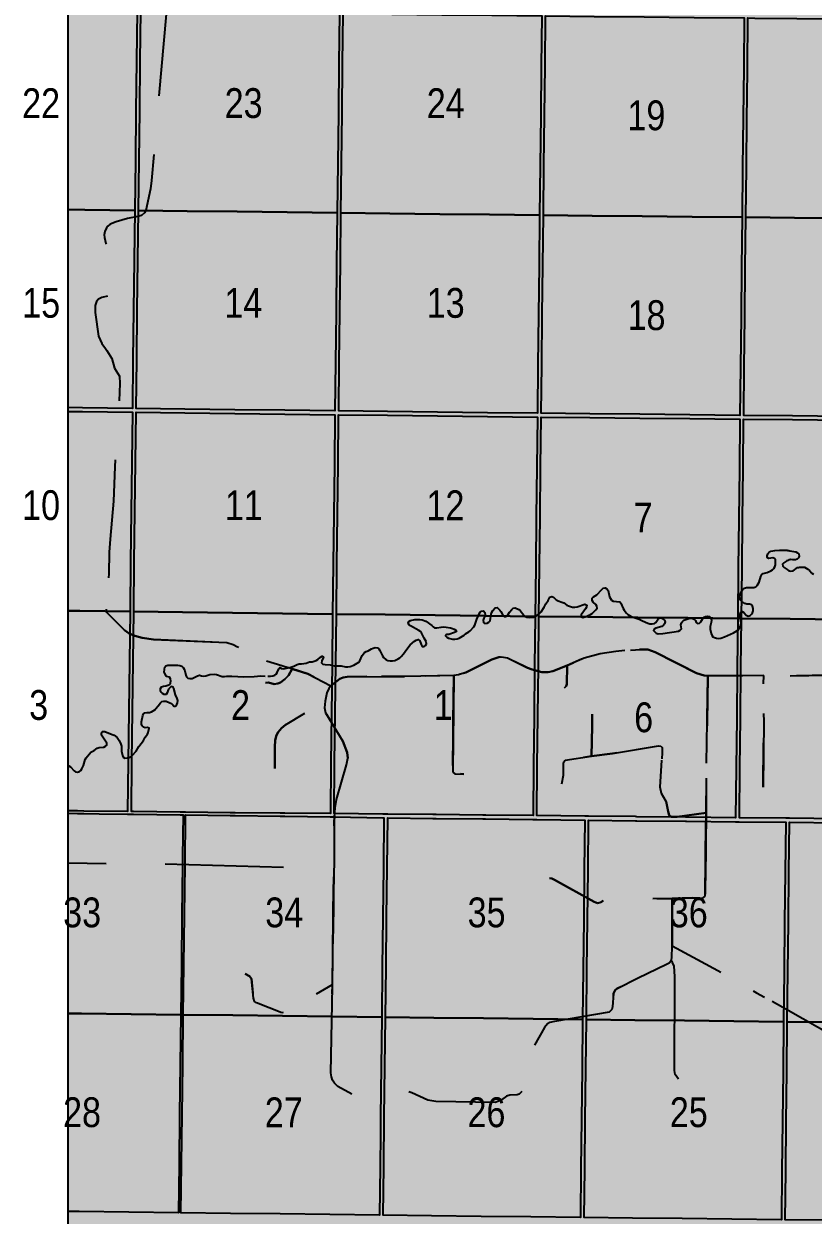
# Model space of a CAD drawing. Extents: x 403018 to 417191, y 6033193 to 6042673.
# Drawn here: x 412911.5 to 413123.7, y 6036844.8 to 6037164.9 of the extents above; entities that cross this region are included whole.
import ezdxf

# ---------------------------------------------------------------- set-up
doc = ezdxf.new("R2010")
doc.units = 0
doc.header["$LTSCALE"] = 5
doc.linetypes.add('DASHED2', pattern=[9.525, 6.35, -3.175])
for name, color, linetype in [('Quarters', 8, 'Continuous'), ('RoadSeg', 57, 'DASHED2'), ('T-CREEK', 160, 'Continuous')]:
    doc.layers.add(name, color=color, linetype=linetype)
doc.layers.add('ROUTE-MAP-BACKGROUND-H', color=7, linetype='Continuous', true_color=0xf0ebff)
doc.styles.add('120', font='ARIALN.TTF', dxfattribs={"height": 13})

msp = doc.modelspace()

# ---------------------------------------------------------------- hatches: boundary and pattern name
at = {"layer": 'ROUTE-MAP-BACKGROUND-H'}
h = msp.add_hatch(color=256, dxfattribs=at)
h.dxf.hatch_style = 1
h.paths.add_polyline_path([(412923.423, 6037807.465), (416092.9, 6037807.465), (416092.9, 6035965.758), (412923.423, 6035965.758)])

# ---------------------------------------------------------------- linework, layer by layer
at = {"layer": 'Quarters'}
for points in [[(412923.423, 6037168.62), (412928.549, 6037168.557), (412941.979, 6037168.391), (412941.82, 6037154.999), (412941.661, 6037141.607), (412941.502, 6037128.215), (412941.344, 6037114.823), (412927.91, 6037114.988), (412923.423, 6037115.044)], [(412923.423, 6037115.044), (412927.91, 6037114.988), (412941.344, 6037114.823), (412941.185, 6037101.43), (412941.026, 6037088.038), (412940.868, 6037074.646), (412940.713, 6037061.589), (412927.274, 6037061.755), (412923.423, 6037061.802)], [(412923.423, 6037060.798), (412927.262, 6037060.751), (412940.701, 6037060.585), (412940.542, 6037047.193), (412940.383, 6037033.801), (412940.225, 6037020.408), (412940.066, 6037007.016), (412926.623, 6037007.182), (412923.423, 6037007.222)], [(412923.423, 6037007.222), (412926.623, 6037007.182), (412940.066, 6037007.016), (412939.907, 6036993.624), (412939.749, 6036980.232), (412939.589, 6036966.744), (412939.429, 6036953.256), (412927.682, 6036953.403), (412925.982, 6036953.425), (412923.423, 6036953.457)], [(412923.423, 6036952.789), (412925.974, 6036952.758), (412927.674, 6036952.738), (412931.816, 6036952.687), (412939.421, 6036952.596), (412940.425, 6036952.584), (412941.007, 6036952.576), (412953.538, 6036952.425), (412954.339, 6036952.415), (412954.207, 6036941.093), (412954.182, 6036938.934), (412954.025, 6036925.453), (412953.868, 6036912.062), (412953.712, 6036898.671), (412940.375, 6036898.828), (412927.038, 6036898.985), (412923.423, 6036899.028)], [(412923.423, 6036899.028), (412927.038, 6036898.985), (412940.375, 6036898.828), (412953.712, 6036898.671), (412953.556, 6036885.28), (412953.4, 6036871.888), (412953.244, 6036858.497), (412953.091, 6036845.441), (412939.749, 6036845.598), (412926.407, 6036845.755), (412923.423, 6036845.79)]]:
    msp.add_lwpolyline(points, dxfattribs=at)
for points in [[(412995.915, 6037127.545), (412995.762, 6037114.153), (412982.325, 6037114.318), (412968.887, 6037114.483), (412955.45, 6037114.649), (412942.348, 6037114.81), (412942.507, 6037128.202), (412942.665, 6037141.594), (412942.824, 6037154.986), (412942.983, 6037168.379), (412956.079, 6037168.217), (412969.511, 6037168.052), (412982.943, 6037167.886), (412996.374, 6037167.721), (412996.221, 6037154.329), (412996.068, 6037140.937), (412995.915, 6037127.545)], [(413050.322, 6037126.916), (413050.174, 6037113.524), (413036.738, 6037113.679), (413023.303, 6037113.835), (413009.867, 6037113.99), (412996.766, 6037114.141), (412996.919, 6037127.533), (412997.072, 6037140.925), (412997.225, 6037154.317), (412997.378, 6037167.709), (413010.474, 6037167.558), (413023.905, 6037167.403), (413037.336, 6037167.247), (413050.766, 6037167.092), (413050.618, 6037153.7), (413050.47, 6037140.308), (413050.322, 6037126.916)], [(413064.278, 6037113.38), (413051.178, 6037113.514), (413051.326, 6037126.906), (413051.474, 6037140.298), (413051.622, 6037153.69), (413051.77, 6037167.082), (413064.866, 6037166.948), (413078.297, 6037166.811), (413091.728, 6037166.674), (413105.158, 6037166.537), (413105.015, 6037153.145), (413104.871, 6037139.753), (413104.728, 6037126.361), (413104.584, 6037112.969), (413091.149, 6037113.106), (413077.714, 6037113.243), (413064.278, 6037113.38)], [(413118.689, 6037112.827), (413105.588, 6037112.959), (413105.732, 6037126.351), (413105.875, 6037139.743), (413105.933, 6037145.099), (413106.019, 6037153.135), (413106.163, 6037166.527), (413107.99, 6037166.508), (413119.259, 6037166.394), (413132.69, 6037166.259), (413146.121, 6037166.125), (413159.552, 6037165.99), (413159.413, 6037152.598), (413159.273, 6037139.206), (413159.134, 6037125.814), (413158.995, 6037112.422), (413145.56, 6037112.557), (413132.124, 6037112.691), (413118.689, 6037112.827)], [(412995.302, 6037073.976), (412995.153, 6037060.919), (412981.71, 6037061.085), (412968.268, 6037061.25), (412954.825, 6037061.415), (412941.717, 6037061.577), (412941.872, 6037074.634), (412942.03, 6037088.026), (412942.189, 6037101.418), (412942.348, 6037114.81), (412955.45, 6037114.649), (412968.887, 6037114.483), (412982.325, 6037114.318), (412995.762, 6037114.153), (412995.609, 6037100.761), (412995.455, 6037087.369), (412995.302, 6037073.976)], [(413049.73, 6037073.348), (413049.585, 6037060.291), (413036.144, 6037060.446), (413022.704, 6037060.601), (413009.263, 6037060.756), (412996.157, 6037060.908), (412996.307, 6037073.965), (412996.46, 6037087.357), (412996.613, 6037100.749), (412996.766, 6037114.141), (413009.867, 6037113.99), (413023.303, 6037113.835), (413036.738, 6037113.679), (413050.174, 6037113.524), (413050.026, 6037100.132), (413049.878, 6037086.74), (413049.73, 6037073.348)], [(413063.694, 6037060.147), (413050.589, 6037060.281), (413050.734, 6037073.338), (413050.882, 6037086.73), (413051.03, 6037100.122), (413051.178, 6037113.514), (413064.278, 6037113.38), (413077.714, 6037113.243), (413091.149, 6037113.106), (413104.584, 6037112.969), (413104.44, 6037099.577), (413104.297, 6037086.185), (413104.153, 6037072.793), (413104.013, 6037059.736), (413090.573, 6037059.873), (413077.134, 6037060.01), (413063.694, 6037060.147)], [(413118.122, 6037059.594), (413105.017, 6037059.726), (413105.157, 6037072.783), (413105.301, 6037086.175), (413105.444, 6037099.567), (413105.588, 6037112.959), (413118.689, 6037112.827), (413132.124, 6037112.691), (413145.56, 6037112.557), (413158.995, 6037112.422), (413158.856, 6037099.03), (413158.717, 6037085.638), (413158.577, 6037072.246), (413158.442, 6037059.189), (413145.002, 6037059.324), (413131.562, 6037059.458), (413118.122, 6037059.594)], [(412994.682, 6037019.739), (412994.529, 6037006.347), (412981.081, 6037006.512), (412967.632, 6037006.678), (412954.184, 6037006.843), (412941.07, 6037007.004), (412941.229, 6037020.396), (412941.388, 6037033.788), (412941.546, 6037047.18), (412941.705, 6037060.572), (412954.813, 6037060.411), (412968.256, 6037060.246), (412981.699, 6037060.08), (412995.142, 6037059.915), (412994.988, 6037046.523), (412994.835, 6037033.131), (412994.682, 6037019.739)], [(413049.13, 6037019.111), (413048.982, 6037005.719), (413035.536, 6037005.874), (413022.09, 6037006.029), (413008.644, 6037006.184), (412995.533, 6037006.335), (412995.687, 6037019.727), (412995.84, 6037033.119), (412995.993, 6037046.511), (412996.146, 6037059.904), (413009.252, 6037059.752), (413022.693, 6037059.597), (413036.133, 6037059.442), (413049.574, 6037059.287), (413049.426, 6037045.895), (413049.278, 6037032.503), (413049.13, 6037019.111)], [(413063.095, 6037005.575), (413049.986, 6037005.708), (413050.134, 6037019.1), (413050.282, 6037032.492), (413050.43, 6037045.884), (413050.578, 6037059.276), (413063.683, 6037059.143), (413077.123, 6037059.006), (413090.562, 6037058.869), (413104.002, 6037058.732), (413103.858, 6037045.34), (413103.715, 6037031.948), (413103.571, 6037018.556), (413103.427, 6037005.164), (413089.983, 6037005.301), (413076.539, 6037005.438), (413063.095, 6037005.575)], [(413117.541, 6037005.021), (413104.432, 6037005.154), (413104.575, 6037018.546), (413104.719, 6037031.938), (413104.863, 6037045.329), (413105.006, 6037058.721), (413118.111, 6037058.589), (413131.551, 6037058.454), (413144.991, 6037058.319), (413158.431, 6037058.185), (413158.292, 6037044.793), (413158.153, 6037031.401), (413158.014, 6037018.009), (413157.874, 6037004.617), (413144.43, 6037004.751), (413130.986, 6037004.886), (413117.541, 6037005.021)], [(412968.346, 6036952.902), (412966.994, 6036952.91), (412955.016, 6036953.06), (412954.347, 6036953.069), (412953.546, 6036953.079), (412941.015, 6036953.236), (412940.433, 6036953.243), (412940.593, 6036966.732), (412940.753, 6036980.22), (412940.912, 6036993.612), (412941.07, 6037007.004), (412954.184, 6037006.843), (412967.632, 6037006.678), (412981.081, 6037006.512), (412994.529, 6037006.347), (412994.376, 6036992.955), (412994.223, 6036979.563), (412994.07, 6036966.152), (412993.916, 6036952.74), (412981.676, 6036952.818), (412980.455, 6036952.825), (412968.346, 6036952.902)], [(413008.037, 6036952.594), (412994.92, 6036952.73), (412995.074, 6036966.141), (412995.227, 6036979.551), (412995.38, 6036992.943), (412995.533, 6037006.335), (413008.644, 6037006.184), (413022.09, 6037006.029), (413035.536, 6037005.874), (413048.982, 6037005.719), (413048.834, 6036992.326), (413048.686, 6036978.934), (413048.538, 6036965.554), (413048.39, 6036952.174), (413035.665, 6036952.307), (413034.939, 6036952.314), (413022.335, 6036952.445), (413021.488, 6036952.454), (413009.341, 6036952.58), (413008.336, 6036952.591), (413008.037, 6036952.594)], [(413062.325, 6036952.03), (413049.394, 6036952.164), (413049.542, 6036965.544), (413049.69, 6036978.924), (413049.838, 6036992.316), (413049.986, 6037005.708), (413063.095, 6037005.575), (413076.539, 6037005.438), (413089.983, 6037005.301), (413103.427, 6037005.164), (413103.284, 6036991.772), (413103.14, 6036978.38), (413102.997, 6036964.994), (413102.853, 6036951.609), (413089.654, 6036951.746), (413089.405, 6036951.748), (413076.324, 6036951.884), (413075.956, 6036951.888), (413063.329, 6036952.019), (413062.508, 6036952.028), (413062.325, 6036952.03)], [(413116.313, 6036951.47), (413103.857, 6036951.598), (413104.001, 6036964.984), (413104.144, 6036978.37), (413104.288, 6036991.762), (413104.432, 6037005.154), (413117.541, 6037005.021), (413130.986, 6037004.886), (413144.43, 6037004.751), (413157.874, 6037004.617), (413157.735, 6036991.225), (413157.596, 6036977.833), (413157.457, 6036964.441), (413157.318, 6036951.05), (413157.003, 6036951.053), (413143.869, 6036951.187), (413143.663, 6036951.189), (413130.42, 6036951.325), (413117.317, 6036951.46), (413116.971, 6036951.463), (413116.313, 6036951.47)], [(413007.871, 6036911.427), (413007.72, 6036898.036), (412994.386, 6036898.193), (412981.051, 6036898.35), (412967.716, 6036898.506), (412954.382, 6036898.663), (412954.538, 6036912.054), (412954.694, 6036925.446), (412954.851, 6036938.925), (412955.009, 6036952.405), (412966.986, 6036952.224), (412968.338, 6036952.203), (412980.446, 6036952.02), (412981.667, 6036952.001), (412993.906, 6036951.816), (412994.996, 6036951.799), (413008.025, 6036951.602), (413008.325, 6036951.597), (413008.174, 6036938.208), (413008.023, 6036924.818), (413007.871, 6036911.427)], [(413061.874, 6036910.791), (413061.728, 6036897.4), (413048.394, 6036897.557), (413035.059, 6036897.714), (413021.724, 6036897.871), (413008.724, 6036898.024), (413008.876, 6036911.415), (413009.027, 6036924.806), (413009.178, 6036938.196), (413009.329, 6036951.585), (413021.476, 6036951.438), (413022.324, 6036951.428), (413034.927, 6036951.276), (413035.654, 6036951.267), (413048.378, 6036951.114), (413048.983, 6036951.107), (413049.382, 6036951.102), (413062.313, 6036950.946), (413062.167, 6036937.564), (413062.021, 6036924.182), (413061.874, 6036910.791)], [(413115.878, 6036910.183), (413115.736, 6036896.792), (413102.402, 6036896.942), (413089.067, 6036897.092), (413075.732, 6036897.242), (413062.732, 6036897.389), (413062.879, 6036910.78), (413063.025, 6036924.171), (413063.171, 6036937.554), (413063.317, 6036950.936), (413075.944, 6036950.81), (413076.312, 6036950.806), (413089.393, 6036950.676), (413089.642, 6036950.673), (413102.842, 6036950.542), (413102.972, 6036950.54), (413103.846, 6036950.532), (413116.302, 6036950.407), (413116.16, 6036936.99), (413116.019, 6036923.574), (413115.878, 6036910.183)], [(413129.75, 6036896.658), (413116.74, 6036896.782), (413116.882, 6036910.173), (413117.023, 6036923.564), (413117.165, 6036936.981), (413117.306, 6036950.397), (413130.312, 6036950.27), (413130.409, 6036950.269), (413143.652, 6036950.14), (413143.858, 6036950.138), (413156.992, 6036950.01), (413157.307, 6036950.007), (413158.311, 6036949.997), (413170.332, 6036949.879), (413170.195, 6036936.469), (413170.057, 6036923.059), (413169.92, 6036909.668), (413169.783, 6036896.276), (413156.439, 6036896.404), (413143.095, 6036896.531), (413129.75, 6036896.658)], [(413007.267, 6036857.862), (413007.119, 6036844.806), (412993.78, 6036844.963), (412980.44, 6036845.119), (412967.101, 6036845.276), (412953.761, 6036845.433), (412953.913, 6036858.489), (412954.069, 6036871.881), (412954.226, 6036885.272), (412954.382, 6036898.663), (412967.716, 6036898.506), (412981.051, 6036898.35), (412994.386, 6036898.193), (413007.72, 6036898.036), (413007.569, 6036884.645), (413007.418, 6036871.253), (413007.366, 6036866.699), (413007.267, 6036857.862)], [(413061.289, 6036857.227), (413061.147, 6036844.171), (413047.807, 6036844.327), (413034.468, 6036844.484), (413021.128, 6036844.641), (413008.123, 6036844.794), (413008.271, 6036857.85), (413008.422, 6036871.242), (413008.573, 6036884.633), (413008.724, 6036898.024), (413021.724, 6036897.871), (413035.059, 6036897.714), (413048.394, 6036897.557), (413061.728, 6036897.4), (413061.582, 6036884.009), (413061.436, 6036870.618), (413061.289, 6036857.227)], [(413115.312, 6036856.618), (413115.175, 6036843.562), (413101.835, 6036843.713), (413088.495, 6036843.863), (413075.156, 6036844.013), (413062.151, 6036844.159), (413062.294, 6036857.215), (413062.44, 6036870.607), (413062.586, 6036883.998), (413062.732, 6036897.389), (413075.732, 6036897.242), (413089.067, 6036897.092), (413102.402, 6036896.942), (413115.736, 6036896.792), (413115.595, 6036883.401), (413115.454, 6036870.01), (413115.312, 6036856.618)], [(413129.193, 6036843.429), (413116.179, 6036843.553), (413116.317, 6036856.609), (413116.458, 6036870), (413116.599, 6036883.391), (413116.74, 6036896.782), (413129.75, 6036896.658), (413143.095, 6036896.531), (413156.439, 6036896.404), (413169.783, 6036896.276), (413169.646, 6036882.885), (413169.51, 6036869.494), (413169.373, 6036856.103), (413169.239, 6036843.046), (413155.89, 6036843.174), (413142.542, 6036843.301), (413129.193, 6036843.429)]]:
    msp.add_lwpolyline(points, close=True, dxfattribs=at)
at = {"layer": 'RoadSeg', "flags": 128}
for points in [[(412929.835, 6037311.969), (412933.764, 6037311.236), (412936.128, 6037311.07), (412937.094, 6037311.203), (412939.259, 6037312.068), (412939.958, 6037312.202), (412941.057, 6037311.869), (412943.488, 6037310.637), (412945.352, 6037310.304), (412971.859, 6037309.837), (412971.293, 6037292.755), (412970.228, 6037285.429), (412969.129, 6037280.733), (412969.095, 6037278.369), (412969.395, 6037276.371), (412970.128, 6037273.907), (412971.326, 6037270.843), (412976.022, 6037258.722), (412976.788, 6037256.358), (412978.586, 6037249.564), (412978.919, 6037247.766), (412978.986, 6037246.068), (412978.853, 6037244.437), (412978.486, 6037243.004), (412976.788, 6037239.009), (412976.155, 6037236.145), (412974.79, 6037226.887), (412973.558, 6037217.663), (412973.624, 6037217.23), (412973.258, 6037215.865), (412972.026, 6037207.173), (412971.693, 6037206.607), (412970.96, 6037206.042), (412969.728, 6037205.609), (412963.368, 6037204.743), (412962.602, 6037204.11), (412962.069, 6037202.845), (412961.869, 6037201.413), (412962.069, 6037200.414), (412962.769, 6037198.849), (412963.002, 6037197.883), (412962.968, 6037196.95), (412962.702, 6037196.351), (412958.906, 6037190.89), (412956.874, 6037188.326), (412955.676, 6037187.426), (412952.812, 6037186.028), (412951.979, 6037185.196), (412951.047, 6037183.697), (412950.448, 6037182.232), (412949.948, 6037178.303), (412950.148, 6037174.973), (412949.748, 6037167.58), (412945.885, 6037122.825), (412945.586, 6037120.593), (412944.354, 6037114.766), (412943.987, 6037114.134), (412943.188, 6037113.468), (412942.156, 6037113.135), (412939.425, 6037112.635), (412936.328, 6037111.703), (412934.763, 6037111.103), (412934.131, 6037110.537), (412933.764, 6037110.104), (412933.298, 6037109.138), (412933.132, 6037108.206), (412933.198, 6037107.507), (412933.598, 6037105.875), (412934.33, 6037104.043), (412935.829, 6037101.812), (412936.229, 6037100.78), (412936.595, 6037094.919), (412936.295, 6037093.354), (412935.696, 6037092.622), (412934.397, 6037091.889), (412932.499, 6037091.39), (412931.633, 6037090.99), (412931.067, 6037090.357), (412930.734, 6037089.225), (412930.701, 6037087.393), (412931.6, 6037081), (412932.499, 6037079.002), (412933.498, 6037077.67), (412933.864, 6037077.204), (412935.163, 6037075.006), (412935.929, 6037072.375), (412937.227, 6037070.244), (412937.361, 6037068.28), (412937.028, 6037058.755), (412935.962, 6037045.902), (412935.596, 6037036.645), (412934.697, 6037026.421), (412934.497, 6037022.958), (412934.364, 6037017.131), (412933.831, 6037007.906), (412933.664, 6037006.941), (412938.626, 6037002.045), (412939.858, 6037001.146), (412941.357, 6037000.447), (412943.321, 6036999.914), (412946.418, 6036999.515), (412966.065, 6036998.649), (412967.83, 6036998.15), (412968.962, 6036997.55), (412970.86, 6036995.918), (412972.292, 6036995.052), (412980.917, 6036992.422), (412981.65, 6036992.189), (412983.681, 6036991.623), (412987.877, 6036990.257), (412994.004, 6036987.06), (412996.501, 6036988.925), (412997.401, 6036989.325), (412998.4, 6036989.491), (413018.213, 6036989.625), (413027.071, 6036989.858), (413028.37, 6036990.024), (413030.301, 6036990.657), (413037.361, 6036994.12), (413039.225, 6036994.753), (413039.958, 6036994.82), (413041.523, 6036994.553), (413046.918, 6036991.889), (413048.15, 6036991.423), (413048.749, 6036991.223), (413050.781, 6036990.69), (413052.445, 6036990.69), (413053.711, 6036990.99), (413057.574, 6036992.555), (413062.102, 6036994.486), (413066.431, 6036995.652), (413070.694, 6036996.318), (413077.254, 6036996.851), (413079.219, 6036996.784), (413081.217, 6036996.118), (413092.372, 6036990.491), (413094.37, 6036989.825), (413095.569, 6036989.724), (413110.421, 6036989.824), (413110.254, 6036984.563), (413110.254, 6036980.301), (413110.454, 6036977.57), (413110.221, 6036959.788), (413110.454, 6036977.57), (413110.254, 6036980.301), (413110.254, 6036984.563), (413110.421, 6036989.824), (413095.569, 6036989.724), (413095.403, 6036989.491), (413095.169, 6036977.404), (413094.903, 6036952.961), (413087.111, 6036951.829), (413085.512, 6036951.863), (413085.013, 6036952.262), (413084.68, 6036953.261), (413084.18, 6036955.992), (413082.948, 6036958.123), (413082.549, 6036959.788), (413083.148, 6036969.079), (413083.115, 6036970.444), (413082.749, 6036970.844), (413082.149, 6036970.944), (413069.728, 6036968.879), (413064.1, 6036968.113), (413064.334, 6036976.205), (413064.267, 6036979.468), (413064.334, 6036976.205), (413064.1, 6036968.113), (413057.074, 6036967.047), (413056.674, 6036966.648), (413056.575, 6036966.215), (413056.541, 6036963.018), (413056.175, 6036960.72), (413056.541, 6036963.018), (413056.575, 6036966.215), (413056.674, 6036966.648), (413057.074, 6036967.047), (413064.1, 6036968.113), (413069.728, 6036968.879), (413082.149, 6036970.944), (413082.749, 6036970.844), (413083.115, 6036970.444), (413083.148, 6036969.079), (413082.549, 6036959.788), (413082.948, 6036958.123), (413084.18, 6036955.992), (413084.68, 6036953.261), (413085.013, 6036952.262), (413085.512, 6036951.863), (413087.111, 6036951.829), (413094.903, 6036952.961), (413094.67, 6036930.517), (413096.435, 6036930.251), (413097.733, 6036930.317), (413099.032, 6036931.017), (413097.733, 6036930.317), (413096.435, 6036930.251), (413094.67, 6036930.517), (413094.104, 6036930.117), (413093.438, 6036929.951), (413091.14, 6036930.051), (413085.779, 6036929.918), (413091.14, 6036930.051), (413093.438, 6036929.951), (413094.104, 6036930.117), (413094.67, 6036930.517), (413094.903, 6036952.961), (413095.169, 6036977.404), (413095.403, 6036989.491), (413095.569, 6036989.724), (413094.37, 6036989.825), (413092.372, 6036990.491), (413081.217, 6036996.118), (413079.219, 6036996.784), (413077.254, 6036996.851), (413070.694, 6036996.318), (413066.431, 6036995.652), (413062.102, 6036994.486), (413057.574, 6036992.555), (413057.507, 6036987.494), (413057.274, 6036986.927), (413056.874, 6036986.528), (413057.274, 6036986.927), (413057.507, 6036987.494), (413057.574, 6036992.555), (413053.711, 6036990.99), (413052.445, 6036990.69), (413050.781, 6036990.69), (413048.749, 6036991.223), (413048.15, 6036991.423), (413046.918, 6036991.889), (413041.523, 6036994.553), (413039.958, 6036994.82), (413039.225, 6036994.753), (413037.361, 6036994.12), (413030.301, 6036990.657), (413028.37, 6036990.024), (413027.071, 6036989.858), (413026.838, 6036964.05), (413026.871, 6036963.817), (413027.337, 6036963.418), (413029.802, 6036963.351), (413027.337, 6036963.418), (413026.871, 6036963.817), (413026.838, 6036964.05), (413027.071, 6036989.858), (413018.213, 6036989.625), (412998.4, 6036989.491), (412997.401, 6036989.325), (412996.501, 6036988.925), (412994.004, 6036987.06), (412993.471, 6036986.361), (412992.938, 6036985.129), (412992.505, 6036982.931), (412992.372, 6036981.133), (412992.639, 6036979.835), (412997.301, 6036972.142), (412998.399, 6036969.112), (412998.599, 6036967.647), (412998.3, 6036965.782), (412995.602, 6036956.491), (412995.203, 6036954.26), (412994.97, 6036950.497), (412994.97, 6036938.143), (412994.836, 6036938.01), (412994.47, 6036906.807), (412994.428, 6036904.272), (412994.47, 6036906.807), (412994.836, 6036938.01), (412990.707, 6036937.976), (412940.191, 6036939.342), (412937.028, 6036939.375), (412935.196, 6036939.175), (412923.423, 6036939.433)], [(413169.735, 6037015.394), (413169.828, 6037011.836), (413169.928, 6037011.436), (413170.094, 6037011.37), (413168.929, 6037010.104), (413167.397, 6037008.939), (413166.198, 6037008.473), (413164.9, 6037008.239), (413160.604, 6037008.173), (413147.051, 6037008.472), (413145.752, 6037008.339), (413142.322, 6037008.506), (413139.592, 6037007.274), (413139.192, 6037009.505), (413138.659, 6037010.87), (413139.192, 6037009.505), (413139.592, 6037007.274), (413138.792, 6037006.574), (413138.226, 6037005.775), (413137.694, 6037003.544), (413137.56, 6037001.413), (413137.56, 6036991.057), (413137.46, 6036990.59), (413136.894, 6036989.958), (413136.262, 6036989.791), (413132.132, 6036989.758), (413128.136, 6036989.758), (413127.57, 6036989.958), (413117.547, 6036989.725), (413110.421, 6036989.824), (413117.547, 6036989.725), (413127.57, 6036989.958), (413128.136, 6036989.758), (413132.132, 6036989.758), (413136.262, 6036989.791), (413136.894, 6036989.958), (413137.46, 6036990.59), (413137.56, 6036991.057), (413137.56, 6037001.413), (413137.694, 6037003.544), (413138.226, 6037005.775), (413138.792, 6037006.574), (413139.592, 6037007.274), (413142.322, 6037008.506), (413145.752, 6037008.339), (413147.051, 6037008.472), (413160.604, 6037008.173), (413164.9, 6037008.239), (413166.198, 6037008.473), (413167.397, 6037008.939), (413168.929, 6037010.104), (413170.094, 6037011.37), (413174.357, 6037015.932), (413175.289, 6037017.33), (413175.356, 6037018.296), (413175.156, 6037019.262), (413173.824, 6037023.857), (413173.791, 6037024.989), (413174.09, 6037025.888)], [(412990.215, 6036904.304), (412994.47, 6036906.807), (412994.836, 6036938.01), (412994.97, 6036938.143), (412994.97, 6036950.497), (412995.203, 6036954.26), (412995.602, 6036956.491), (412998.3, 6036965.782), (412998.599, 6036967.647), (412998.399, 6036969.112), (412997.301, 6036972.142), (412992.639, 6036979.835), (412992.372, 6036981.133), (412992.505, 6036982.931), (412992.073, 6036982.832), (412981.849, 6036976.538), (412980.751, 6036975.639), (412979.885, 6036974.573), (412979.452, 6036973.774), (412979.086, 6036972.442), (412978.952, 6036970.577), (412978.952, 6036964.849), (412978.952, 6036970.577), (412979.086, 6036972.442), (412979.452, 6036973.774), (412979.885, 6036974.573), (412980.751, 6036975.639), (412981.849, 6036976.538), (412992.073, 6036982.832), (412992.505, 6036982.931), (412992.938, 6036985.129), (412993.471, 6036986.361), (412994.004, 6036987.06), (412987.877, 6036990.257), (412983.681, 6036991.623), (412982.649, 6036989.858), (412981.716, 6036988.825), (412980.517, 6036987.96), (412979.818, 6036987.66), (412978.786, 6036987.527), (412977.321, 6036987.96), (412976.455, 6036987.86), (412977.321, 6036987.96), (412978.786, 6036987.527), (412979.818, 6036987.66), (412980.517, 6036987.96), (412981.716, 6036988.825), (412982.649, 6036989.858), (412983.681, 6036991.623), (412981.65, 6036992.189), (412980.917, 6036992.422), (412972.292, 6036995.052), (412970.86, 6036995.918), (412968.962, 6036997.55), (412967.83, 6036998.15), (412966.065, 6036998.649), (412946.418, 6036999.515), (412943.321, 6036999.914), (412941.357, 6037000.447), (412939.858, 6037001.146), (412938.626, 6037002.045), (412933.664, 6037006.941), (412933.831, 6037007.906), (412934.364, 6037017.131), (412934.365, 6037017.176)], [(413094.67, 6036930.517), (413094.903, 6036952.961), (413095.169, 6036977.404), (413095.403, 6036989.491), (413095.569, 6036989.724), (413094.37, 6036989.825), (413092.372, 6036990.491), (413081.217, 6036996.118), (413079.219, 6036996.784), (413077.254, 6036996.851), (413070.694, 6036996.318), (413066.431, 6036995.652), (413062.102, 6036994.486), (413057.574, 6036992.555), (413057.507, 6036987.494), (413057.274, 6036986.927), (413056.874, 6036986.528), (413057.274, 6036986.927), (413057.507, 6036987.494), (413057.574, 6036992.555), (413053.711, 6036990.99), (413052.445, 6036990.69), (413050.781, 6036990.69), (413048.749, 6036991.223), (413048.15, 6036991.423), (413046.918, 6036991.889), (413041.523, 6036994.553), (413039.958, 6036994.82), (413039.225, 6036994.753), (413037.361, 6036994.12), (413030.301, 6036990.657), (413028.37, 6036990.024), (413027.071, 6036989.858), (413026.838, 6036964.05), (413026.871, 6036963.817), (413027.337, 6036963.418), (413029.802, 6036963.351), (413027.337, 6036963.418), (413026.871, 6036963.817), (413026.838, 6036964.05), (413027.071, 6036989.858), (413018.213, 6036989.625), (412998.4, 6036989.491), (412997.401, 6036989.325), (412996.501, 6036988.925), (412994.004, 6036987.06), (412993.471, 6036986.361), (412992.938, 6036985.129), (412992.505, 6036982.931)], [(413056.175, 6036960.72), (413056.541, 6036963.018), (413056.575, 6036966.215), (413056.674, 6036966.648), (413057.074, 6036967.047), (413064.1, 6036968.113), (413069.728, 6036968.879), (413082.149, 6036970.944), (413082.749, 6036970.844), (413083.115, 6036970.444), (413083.148, 6036969.079), (413082.549, 6036959.788), (413082.948, 6036958.123), (413084.18, 6036955.992), (413084.68, 6036953.261), (413085.013, 6036952.262), (413085.512, 6036951.863), (413087.111, 6036951.829), (413094.903, 6036952.961), (413094.67, 6036930.517), (413096.435, 6036930.251), (413097.733, 6036930.317), (413099.032, 6036931.017), (413097.733, 6036930.317), (413096.435, 6036930.251), (413094.67, 6036930.517), (413094.104, 6036930.117), (413093.438, 6036929.951), (413091.14, 6036930.051), (413085.779, 6036929.918)], [(413086.497, 6036903.574), (413086.511, 6036908.939), (413086.312, 6036911.669), (413085.912, 6036912.735), (413085.546, 6036913.201), (413085.712, 6036913.967), (413085.779, 6036917.164), (413085.779, 6036929.918), (413076.888, 6036929.785), (413075.722, 6036929.352), (413075.189, 6036928.952), (413073.524, 6036928.186), (413072.659, 6036928.086), (413072.092, 6036928.22), (413071.693, 6036928.586), (413070.527, 6036930.084), (413069.728, 6036930.384), (413068.529, 6036930.151), (413066.598, 6036928.885), (413065.732, 6036928.686), (413064.833, 6036928.986), (413054.144, 6036934.946), (413053.444, 6036935.279), (413052.812, 6036935.379), (413053.444, 6036935.279), (413054.144, 6036934.946), (413064.833, 6036928.986), (413065.732, 6036928.686), (413066.598, 6036928.885), (413068.529, 6036930.151), (413069.728, 6036930.384), (413070.527, 6036930.084), (413071.693, 6036928.586), (413072.092, 6036928.22), (413072.659, 6036928.086), (413073.524, 6036928.186), (413075.189, 6036928.952), (413075.722, 6036929.352), (413076.888, 6036929.785), (413085.779, 6036929.918), (413085.779, 6036917.164), (413098.1, 6036910.571), (413108.489, 6036904.543), (413116.981, 6036899.914), (413128.802, 6036893.188)], [(413069.982, 6036903.7), (413070.028, 6036904.41), (413070.494, 6036905.243), (413070.993, 6036905.676), (413076.688, 6036908.606), (413084.247, 6036912.235), (413084.98, 6036912.635), (413085.546, 6036913.201), (413085.712, 6036913.967), (413085.779, 6036917.164), (413098.1, 6036910.571), (413108.489, 6036904.543), (413110.602, 6036903.392)], [(413087.477, 6036881.366), (413086.611, 6036882.632), (413086.445, 6036883.664), (413086.511, 6036908.939), (413086.312, 6036911.669), (413085.912, 6036912.735), (413085.546, 6036913.201), (413084.98, 6036912.635), (413084.247, 6036912.235), (413076.688, 6036908.606), (413070.993, 6036905.676), (413070.494, 6036905.243), (413070.028, 6036904.41), (413069.795, 6036900.78), (413069.595, 6036900.081), (413068.862, 6036899.382), (413054.177, 6036896.884), (413052.912, 6036896.584), (413052.279, 6036896.218), (413051.48, 6036895.186), (413043.088, 6036880.867), (413042.389, 6036879.202), (413042.189, 6036877.037)], [(413045.386, 6036878.003), (413044.653, 6036877.27), (413044.121, 6036877.104), (413042.189, 6036877.037), (413041.257, 6036876.804), (413039.958, 6036875.805), (413038.326, 6036875.073), (413022.276, 6036875.339), (413020.144, 6036875.705), (413015.782, 6036877.703), (413013.618, 6036878.369), (413012.319, 6036878.602), (413010.521, 6036878.436), (413009.189, 6036878.103), (413004.46, 6036876.538), (413003.528, 6036876.371), (413002.096, 6036876.405), (413000.531, 6036876.871), (412995.935, 6036879.369), (412995.003, 6036880.301), (412994.537, 6036881.067), (412994.204, 6036881.966), (412994.071, 6036883.031), (412994.47, 6036906.807), (412981.849, 6036899.382), (412980.851, 6036899.215), (412974.024, 6036901.846), (412973.558, 6036902.212), (412973.225, 6036903.111), (412972.725, 6036908.34), (412972.226, 6036909.005), (412970.994, 6036909.671), (412972.226, 6036909.005), (412972.725, 6036908.34), (412973.098, 6036904.433)]]:
    msp.add_lwpolyline(points, dxfattribs=at)
at = {"layer": 'ROUTE-MAP-BACKGROUND-H'}
msp.add_lwpolyline([(412923.423, 6037807.465), (416092.9, 6037807.465), (416092.9, 6035965.758), (412923.423, 6035965.758)], close=True, dxfattribs=at)
at = {"layer": 'T-CREEK'}
for points in [[(413047.492, 6037005.39), (413048.517, 6037005.488), (413049.001, 6037005.673), (413049.443, 6037005.931), (413050.266, 6037006.558), (413050.575, 6037006.929), (413051.369, 6037008.182), (413051.875, 6037009.114), (413052.449, 6037009.976), (413052.949, 6037010.867), (413053.436, 6037011.087), (413053.923, 6037010.857), (413054.648, 6037010.173), (413055.111, 6037009.917), (413056.182, 6037009.571), (413056.631, 6037009.327), (413057.437, 6037008.753), (413057.906, 6037008.513), (413058.963, 6037008.215), (413059.629, 6037008.202), (413060.272, 6037008.259), (413060.823, 6037008.437), (413061.773, 6037008.843), (413062.348, 6037008.965), (413062.861, 6037008.767), (413062.778, 6037008.187), (413062.518, 6037007.72), (413061.317, 6037006.102), (413061.303, 6037005.604), (413061.814, 6037005.445), (413062.375, 6037005.571), (413063.82, 6037006.196), (413064.255, 6037006.454), (413065.318, 6037007.482), (413065.616, 6037007.893), (413065.574, 6037008.447), (413065.26, 6037008.863), (413064.543, 6037009.566), (413064.311, 6037010.013), (413064.323, 6037010.622), (413064.639, 6037011.005), (413065.523, 6037011.543), (413066.858, 6037012.96), (413067.265, 6037013.275), (413067.818, 6037013.349), (413068.275, 6037013.095), (413068.567, 6037012.701), (413068.988, 6037010.975), (413069.226, 6037010.483), (413069.504, 6037010.078), (413069.913, 6037009.794), (413071.753, 6037009.66), (413072.03, 6037009.267), (413072.644, 6037007.818), (413072.914, 6037007.356), (413073.549, 6037006.573), (413073.913, 6037006.216), (413074.294, 6037005.93), (413074.773, 6037005.704), (413075.81, 6037005.309), (413076.893, 6037005.007), (413077.791, 6037004.523), (413079.275, 6037003.858), (413079.817, 6037003.728), (413080.457, 6037003.699), (413081.027, 6037003.777), (413081.418, 6037004.054), (413081.976, 6037004.864), (413082.348, 6037005.21), (413082.88, 6037005.288), (413083.367, 6037005.05), (413083.696, 6037004.698), (413083.912, 6037004.231), (413083.76, 6037003.696), (413083.442, 6037003.315), (413083.025, 6037003.026), (413081.414, 6037002.565), (413080.991, 6037002.306), (413080.775, 6037001.883), (413081.104, 6037001.538), (413081.514, 6037001.23), (413082.01, 6037001.026), (413083.3, 6037001.08), (413087.455, 6037001.743), (413087.936, 6037001.975), (413088.263, 6037002.364), (413088.234, 6037002.923), (413088.088, 6037003.474), (413088.268, 6037003.971), (413088.59, 6037004.378), (413088.969, 6037004.671), (413089.445, 6037004.907), (413090.564, 6037005.198), (413091.218, 6037005.172), (413091.713, 6037004.961), (413092.044, 6037004.584), (413092.262, 6037004.103), (413092.629, 6037003.771), (413093.155, 6037003.879), (413093.479, 6037004.248), (413094.009, 6037005.098), (413094.326, 6037005.463), (413094.744, 6037005.721), (413095.322, 6037005.801), (413095.872, 6037005.651), (413096.2, 6037005.289), (413096.338, 6037004.72), (413096.269, 6037004.07), (413095.996, 6037002.983), (413096.014, 6037002.282), (413096.259, 6037001.131), (413096.458, 6037000.619), (413096.729, 6037000.222), (413097.158, 6037000.008), (413097.67, 6036999.846), (413098.277, 6036999.806), (413098.882, 6036999.875), (413099.898, 6037000.225), (413102.301, 6037001.304), (413103.158, 6037001.788), (413103.501, 6037002.119), (413104.057, 6037002.919), (413104.261, 6037003.383), (413104.383, 6037003.946), (413104.008, 6037005.691), (413104.043, 6037006.335), (413104.223, 6037006.845), (413104.646, 6037007.053), (413105.031, 6037006.749), (413105.706, 6037006.014), (413106.188, 6037005.792), (413106.74, 6037005.914), (413107.118, 6037006.264), (413107.412, 6037006.671), (413107.58, 6037007.207), (413107.525, 6037007.861), (413107.395, 6037008.444), (413107.083, 6037008.834), (413106.549, 6037008.982), (413105.899, 6037009.035), (413105.35, 6037009.179), (413104.522, 6037009.715), (413104.163, 6037010.085), (413103.943, 6037010.58), (413103.888, 6037011.182), (413104.046, 6037011.702), (413104.498, 6037012.594), (413104.828, 6037012.975), (413105.215, 6037013.282), (413105.77, 6037013.438), (413107.785, 6037013.491), (413108.276, 6037013.677), (413108.643, 6037014.036), (413109.171, 6037014.906), (413109.658, 6037016.449), (413109.864, 6037016.932), (413110.231, 6037017.237), (413111.305, 6037017.545), (413112.307, 6037017.937), (413112.763, 6037018.207), (413113.124, 6037018.57), (413113.386, 6037019.017), (413113.525, 6037019.583), (413113.587, 6037020.221), (413113.58, 6037020.881), (413113.326, 6037021.306), (413112.836, 6037021.487), (413112.31, 6037021.327), (413111.755, 6037021.235), (413111.342, 6037021.503), (413111.294, 6037022.019), (413111.512, 6037022.507), (413111.816, 6037022.88), (413112.311, 6037023.197)], [(413112.311, 6037023.197), (413113.347, 6037023.417), (413114.65, 6037023.48), (413116.68, 6037023.474), (413116.895, 6037023.437), (413117.16, 6037023.391), (413117.428, 6037023.349), (413118.495, 6037023.178), (413119.045, 6037023.019), (413119.524, 6037022.813), (413119.558, 6037022.779), (413119.825, 6037022.513)], [(413119.816, 6037021.652), (413119.718, 6037021.43), (413119.389, 6037021.075), (413118.928, 6037020.893), (413118.27, 6037020.906), (413117.66, 6037021), (413117.401, 6037020.949), (413117.135, 6037020.898), (413116.867, 6037020.762), (413116.632, 6037020.642), (413115.807, 6037020.09), (413115.474, 6037019.739), (413115.562, 6037019.226), (413115.862, 6037018.859), (413116.688, 6037018.275), (413116.837, 6037018.199), (413117.105, 6037018.064), (413117.371, 6037017.977), (413117.665, 6037017.881), (413118.275, 6037017.95), (413119.493, 6037018.845), (413119.52, 6037018.849), (413119.786, 6037018.891)], [(413119.825, 6037022.513), (413119.871, 6037022.466), (413119.922, 6037021.893), (413119.816, 6037021.652)], [(413119.786, 6037018.891), (413120.053, 6037018.933), (413120.078, 6037018.937), (413121.392, 6037018.905), (413122.276, 6037018.391), (413122.675, 6037018.083), (413123.358, 6037017.358), (413123.771, 6037017.096)], [(412977.078, 6036989.671), (412977.874, 6036989.673), (412978.486, 6036989.738), (412978.959, 6036989.913), (412979.356, 6036990.195), (412979.644, 6036990.618), (412980.043, 6036991.581), (412980.34, 6036991.96), (412980.765, 6036991.722), (412981.343, 6036991.644), (412983.069, 6036992.015), (412984.121, 6036992.304), (412985.031, 6036992.777), (412985.542, 6036992.969), (412986.154, 6036992.986), (412986.809, 6036993.004), (412987.379, 6036993.111), (412988.345, 6036993.515), (412989.013, 6036993.529), (412989.592, 6036993.674), (412990.089, 6036993.86), (412990.542, 6036994.125), (412991.309, 6036994.772), (412991.747, 6036995.002), (412992.034, 6036994.755), (412991.627, 6036993.756), (412991.575, 6036993.222), (412991.934, 6036992.88), (412992.491, 6036992.758), (412993.832, 6036992.728), (412994.901, 6036992.46), (412995.531, 6036992.397), (412996.839, 6036992.456), (412997.95, 6036992.147), (412998.6, 6036992.11), (412999.225, 6036992.202), (413000.229, 6036992.638), (413001.533, 6036993.391), (413001.846, 6036993.76), (413002.489, 6036995.21), (413003.098, 6036995.96), (413003.518, 6036996.252), (413004.042, 6036996.438), (413004.955, 6036996.962), (413005.422, 6036997.169), (413005.979, 6036997.308), (413006.585, 6036997.282), (413006.99, 6036996.988), (413007.26, 6036996.529), (413007.89, 6036995.103), (413008.198, 6036994.694), (413008.932, 6036994.071), (413009.371, 6036993.825), (413009.971, 6036993.746), (413010.613, 6036993.759), (413011.212, 6036993.895), (413012.146, 6036994.337), (413012.591, 6036994.616), (413012.965, 6036994.94), (413013.618, 6036995.652), (413014.443, 6036996.881), (413015.415, 6036998.056), (413016.534, 6036999.09), (413016.981, 6036999.356), (413017.529, 6036999.47), (413017.956, 6036999.182), (413018.302, 6036998.126), (413018.554, 6036997.659), (413019.106, 6036997.594), (413019.509, 6036997.879), (413019.723, 6036998.338), (413019.632, 6036998.931), (413019.42, 6036999.426), (413019.126, 6036999.863), (413018.461, 6037001.261), (413018.131, 6037001.628), (413017.69, 6037001.91), (413015.48, 6037003.148), (413015.072, 6037003.422), (413014.837, 6037003.855), (413014.984, 6037004.375), (413015.451, 6037004.627), (413016.624, 6037004.88), (413018.007, 6037004.902), (413018.613, 6037004.826), (413019.597, 6037004.408), (413021.183, 6037003.266), (413021.523, 6037002.895), (413021.914, 6037002.607), (413022.552, 6037002.598), (413023.682, 6037002.842), (413024.354, 6037002.871), (413025.02, 6037002.846), (413026.21, 6037002.649), (413026.741, 6037002.499), (413027.204, 6037002.305), (413027.625, 6037002.025), (413027.792, 6037001.614), (413027.305, 6037001.4), (413025.764, 6037000.886), (413025.106, 6037000.879), (413024.86, 6037000.482), (413025.185, 6037000.116), (413025.664, 6036999.88), (413026.755, 6036999.586), (413027.387, 6036999.553), (413028.033, 6036999.636), (413028.52, 6036999.872), (413029.866, 6037000.687), (413030.274, 6037001.006), (413031.148, 6037001.54), (413031.508, 6037001.855), (413032.461, 6037002.932), (413032.741, 6037003.383), (413032.953, 6037003.866), (413033.284, 6037004.963), (413033.694, 6037005.936), (413033.934, 6037006.419), (413034.226, 6037006.824), (413034.585, 6037007.139), (413035.096, 6037007.159), (413035.404, 6037006.733), (413035.525, 6037006.167), (413035.385, 6037005.623), (413035.143, 6037005.198), (413035.011, 6037004.66), (413035.124, 6037004.089), (413035.483, 6037003.78), (413036.062, 6037003.897), (413036.521, 6037004.155), (413036.851, 6037004.544), (413037.149, 6037006.31), (413037.325, 6037006.825), (413037.583, 6037007.267), (413038.222, 6037008.014), (413038.74, 6037008.064), (413039.129, 6037007.762), (413039.47, 6037007.399), (413039.752, 6037006.984), (413040.244, 6037006.037), (413040.595, 6037005.701), (413041.133, 6037005.687), (413041.522, 6037005.986), (413042.056, 6037006.86), (413042.708, 6037007.588), (413043.085, 6037007.906), (413043.608, 6037008.038), (413044.578, 6037007.57), (413044.953, 6037007.258), (413045.906, 6037006.036), (413046.295, 6037005.72), (413046.746, 6037005.516), (413047.492, 6037005.39)], [(412949.249, 6036990.621), (412949.317, 6036991.522), (412949.419, 6036992.102), (412949.727, 6036992.465), (412950.26, 6036992.605), (412952.943, 6036992.628), (412953.486, 6036992.495), (412953.962, 6036992.305), (412954.324, 6036991.992), (412954.591, 6036991.538), (412954.775, 6036991.063), (412955.04, 6036989.93), (412955.256, 6036989.449), (412955.605, 6036989.125), (412956.15, 6036988.989), (412956.769, 6036989.056), (412957.282, 6036989.252), (412958.166, 6036989.749), (412958.703, 6036989.872), (412959.244, 6036989.744), (412959.846, 6036989.686), (412960.479, 6036989.777), (412961.55, 6036990.067), (412962.731, 6036990.204), (412963.309, 6036990.081), (412964.859, 6036989.565), (412965.479, 6036989.532), (412966.068, 6036989.608), (412967.408, 6036989.634), (412970.645, 6036989.501), (412973.414, 6036989.525), (412975.195, 6036989.73), (412976.407, 6036989.683)], [(412923.423, 6036965.66), (412923.645, 6036965.57), (412924.033, 6036965.291), (412925.034, 6036964.216), (412925.418, 6036963.935), (412925.93, 6036963.828), (412926.452, 6036964.007), (412926.857, 6036964.284), (412927.112, 6036964.708), (412927.566, 6036965.643), (412928.058, 6036967.225), (412928.323, 6036967.669), (412929.537, 6036969.191), (412930.423, 6036969.713), (412931.24, 6036970.296), (412931.775, 6036970.453), (412933, 6036970.58), (412933.456, 6036970.799), (412933.803, 6036971.143), (412933.836, 6036971.677), (412932.447, 6036973.797), (412932.416, 6036974.379), (412932.703, 6036974.793), (412933.299, 6036974.756), (412935.302, 6036973.981), (412935.802, 6036973.766), (412936.619, 6036973.198), (412937.191, 6036972.396), (412937.621, 6036971.387), (412937.758, 6036970.846), (412937.823, 6036969.513), (412938.014, 6036968.32), (412938.249, 6036967.837), (412938.708, 6036967.594), (412939.341, 6036967.683), (412939.865, 6036967.832), (412940.334, 6036968.079), (412940.745, 6036968.384), (412941.692, 6036969.485), (412942.471, 6036970.717), (412943.657, 6036972.326), (412944.155, 6036973.237), (412944.743, 6036974.054), (412944.983, 6036974.528), (412945.221, 6036975.632), (412944.767, 6036975.823), (412944.157, 6036975.746), (412943.651, 6036975.92), (412943.328, 6036976.278), (412943.123, 6036976.769), (412943.123, 6036977.381), (412943.487, 6036979.045), (412943.678, 6036979.519), (412944.09, 6036979.785), (412944.647, 6036979.913), (412945.327, 6036979.918), (412945.878, 6036980.067), (412946.727, 6036980.565), (412947.02, 6036980.985), (412947.672, 6036981.7), (412948.242, 6036982.521), (412948.597, 6036982.844), (412949.14, 6036982.967), (412949.745, 6036982.89), (412950.733, 6036982.497), (412951.2, 6036982.256), (412951.572, 6036981.947), (412951.861, 6036981.576), (412952.339, 6036981.617), (412952.664, 6036981.999), (412952.864, 6036982.5), (412952.879, 6036983.139), (412952.728, 6036983.655), (412952.322, 6036984.633), (412951.878, 6036986.319), (412951.631, 6036986.733), (412951.121, 6036986.825), (412950.748, 6036986.515), (412950.441, 6036986.13), (412950.206, 6036985.666), (412950.043, 6036985.156), (412949.752, 6036984.759), (412949.225, 6036984.714), (412948.816, 6036984.989), (412948.467, 6036985.318), (412948.222, 6036985.744), (412948.259, 6036986.371), (412948.558, 6036986.778), (412949.061, 6036986.951), (412949.669, 6036987.034), (412950.194, 6036987.187), (412950.688, 6036987.402), (412950.993, 6036987.787), (412951.065, 6036988.369), (412950.942, 6036988.92), (412950.671, 6036989.339), (412949.9, 6036989.534), (412949.786, 6036989.724), (412949.306, 6036990.526), (412949.249, 6036990.621)]]:
    msp.add_lwpolyline(points, dxfattribs=at)

# ---------------------------------------------------------------- texts
at = {"layer": 'RoadSeg', "style": '120'}
for s, height, p in [('22', 8.0041, (412911.067, 6037139.617)), ('23', 8.0041, (412965.508, 6037139.653)), ('24', 8.0041, (413019.825, 6037139.617)), ('19', 8.0041, (413073.773, 6037136.358)), ('15', 8.0041, (412911.093, 6037085.976)), ('14', 8.0041, (412965.418, 6037085.941)), ('13', 8.0041, (413019.827, 6037085.96)), ('18', 8.0041, (413073.808, 6037082.657)), ('10', 8.0041, (412911.067, 6037031.597)), ('11', 8.0041, (412965.571, 6037031.577)), ('12', 8.0041, (413019.75, 6037031.562)), ('7', 8.004, (413075.432, 6037028.274)), ('3', 8.004, (412912.962, 6036977.904)), ('2', 8.004, (412967.226, 6036977.869)), ('1', 8.004, (413021.73, 6036977.885)), ('6', 8.004, (413075.578, 6036974.592)), ('33', 8.0041, (412922.097, 6036922.159)), ('34', 8.0041, (412976.415, 6036922.159)), ('35', 8.0041, (413030.817, 6036922.159)), ('36', 8.0041, (413085.158, 6036922.15)), ('28', 8.0041, (412922.068, 6036868.467)), ('27', 8.0041, (412976.298, 6036868.432)), ('26', 8.0041, (413030.772, 6036868.458)), ('25', 8.0041, (413085.158, 6036868.467))]:
    msp.add_text(s, height=height, dxfattribs=at).set_placement(p)

doc.saveas('drawing.dxf')
